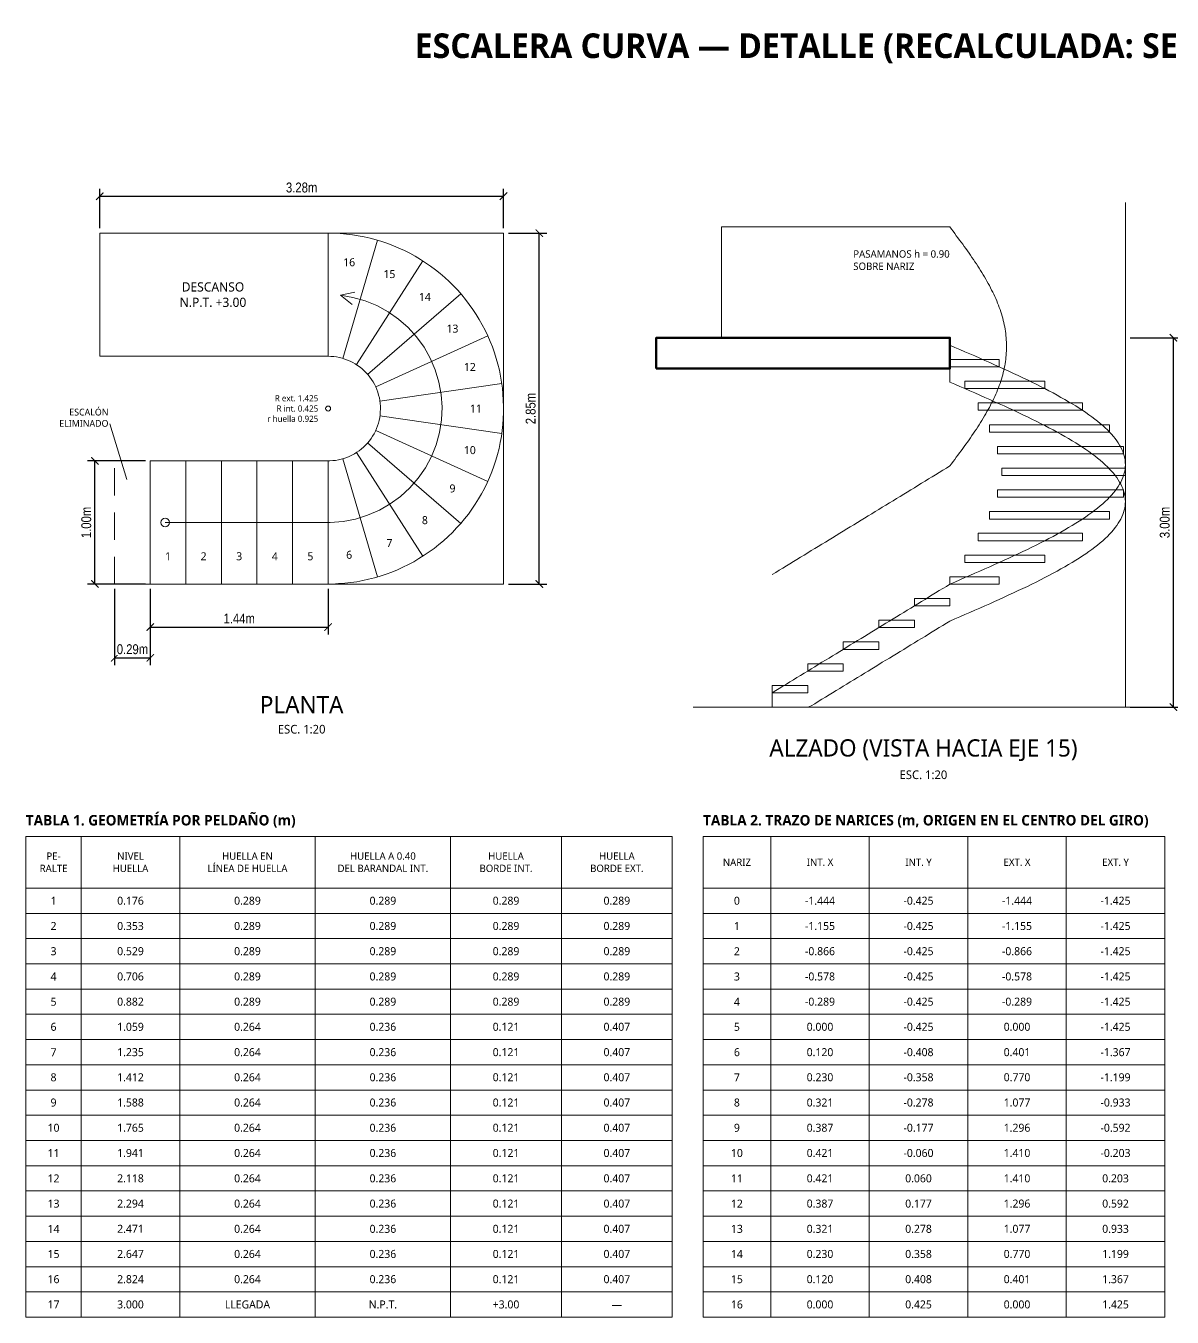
# Model space of a CAD drawing. Header units: metres. Extents: x 28.9 to 123.7, y -14.9 to 30.2.
# Drawn here: x 106.95 to 116.26, y 2.65 to 13.13 of the extents above; entities that cross this region are included whole.
import ezdxf

# ---------------------------------------------------------------- set-up
doc = ezdxf.new("R2010")
doc.units = ezdxf.units.M
doc.linetypes.add('VACIO', pattern=[0.36, 0.22, -0.14])
for name, color, linetype, lineweight in [('005_Escalera', 7, 'Continuous', 18), ('007_Textos', 7, 'Continuous', 18), ('008_Cotas', 8, 'Continuous', 13), ('010_Notas', 7, 'Continuous', 13), ('013_Cortes', 7, 'Continuous', 50), ('015_Proyeccion', 8, 'Continuous', 13), ('020_Barandales', 8, 'Continuous', 18)]:
    doc.layers.add(name, color=color, linetype=linetype, lineweight=lineweight)
doc.styles.add('OpenSans', font='OpenSans-Regular.ttf')
doc.styles.add('OpenSans-SemiBold', font='OpenSans-SemiBold.ttf')
doc.styles.add('OpenSansCondensed-Light', font='OpenSansCondensed-Light.ttf')
doc.dimstyles.new('EZDXF', dxfattribs={"dimtxt": 0.25, "dimasz": 0.175, "dimexe": 0.375, "dimexo": 0.125, "dimgap": 0.1, "dimtad": 1, "dimzin": 4, "dimtxsty": 'OpenSansCondensed-Light', "dimblk": 'ARCHTICK', "dimcen": 2.5, "dimazin": 1, "dimtfac": 0.5, "dimtmove": 2, "dimatfit": 3})

# ---------------------------------------------------------------- blocks, each defined once
blk = doc.blocks.new('_ARCHTICK')
at = {"color": 0, "linetype": 'ByBlock', "const_width": 0.15}
blk.add_lwpolyline([(-0.5, -0.5), (0.5, 0.5)], dxfattribs=at)
blk = doc.blocks.new('*D164')
at = {"layer": '008_Cotas', "color": 0, "lineweight": -2, "transparency": 16777216}
for p, q in [((107.55, 11.49), (107.55, 11.81)), ((107.55, 11.75), (110.83, 11.75)), ((110.83, 11.49), (110.83, 11.81))]:
    blk.add_line(p, q, dxfattribs=at)
at = {"layer": 'Defpoints', "transparency": 16777216}
for p in [(107.55, 11.75), (107.55, 11.45), (110.83, 11.45)]:
    blk.add_point(p, dxfattribs=at)
at = {"layer": '008_Cotas', "color": 0, "lineweight": -2, "transparency": 16777216, "xscale": 0.06, "yscale": 0.06, "rotation": 180}
blk.add_blockref('_ARCHTICK', (107.55, 11.75), dxfattribs=at)
at = {"layer": '008_Cotas', "color": 0, "lineweight": -2, "transparency": 16777216, "xscale": 0.06, "yscale": 0.06}
blk.add_blockref('_ARCHTICK', (110.83, 11.75), dxfattribs=at)
at = {"layer": '008_Cotas', "color": 0, "transparency": 16777216, "insert": (109.19, 11.82), "char_height": 0.08, "attachment_point": 5, "style": 'OpenSansCondensed-Light', "bg_fill": 3, "box_fill_scale": 1.1, "bg_fill_color": 1, "bg_fill_transparency": 0}
blk.add_mtext('3.28m', dxfattribs=at)
blk = doc.blocks.new('*D165')
at = {"layer": '008_Cotas', "color": 0, "lineweight": -2, "transparency": 16777216}
for p, q in [((107.961, 8.56), (107.961, 8.19)), ((109.405, 8.56), (109.405, 8.19)), ((107.961, 8.25), (109.405, 8.25))]:
    blk.add_line(p, q, dxfattribs=at)
at = {"layer": 'Defpoints', "transparency": 16777216}
for p in [(107.961, 8.6), (109.405, 8.6), (107.961, 8.25)]:
    blk.add_point(p, dxfattribs=at)
at = {"layer": '008_Cotas', "color": 0, "lineweight": -2, "transparency": 16777216, "xscale": 0.06, "yscale": 0.06, "rotation": 180}
blk.add_blockref('_ARCHTICK', (107.961, 8.25), dxfattribs=at)
at = {"layer": '008_Cotas', "color": 0, "lineweight": -2, "transparency": 16777216, "xscale": 0.06, "yscale": 0.06}
blk.add_blockref('_ARCHTICK', (109.405, 8.25), dxfattribs=at)
at = {"layer": '008_Cotas', "color": 0, "transparency": 16777216, "insert": (108.683, 8.32), "char_height": 0.08, "attachment_point": 5, "style": 'OpenSansCondensed-Light', "bg_fill": 3, "box_fill_scale": 1.1, "bg_fill_color": 1, "bg_fill_transparency": 0}
blk.add_mtext('1.44m', dxfattribs=at)
blk = doc.blocks.new('*D166')
at = {"layer": '008_Cotas', "color": 0, "lineweight": -2, "transparency": 16777216}
for p, q in [((107.671, 8.56), (107.671, 7.94)), ((107.961, 8.56), (107.961, 7.94)), ((107.671, 8), (107.961, 8))]:
    blk.add_line(p, q, dxfattribs=at)
at = {"layer": 'Defpoints', "transparency": 16777216}
for p in [(107.671, 8.6), (107.961, 8.6)]:
    blk.add_point(p, dxfattribs=at)
at = {"layer": '008_Cotas', "color": 0, "lineweight": -2, "transparency": 16777216, "xscale": 0.06, "yscale": 0.06, "rotation": 180}
blk.add_blockref('_ARCHTICK', (107.671, 8), dxfattribs=at)
at = {"layer": '008_Cotas', "color": 0, "lineweight": -2, "transparency": 16777216, "xscale": 0.06, "yscale": 0.06}
blk.add_blockref('_ARCHTICK', (107.961, 8), dxfattribs=at)
at = {"layer": '008_Cotas', "color": 0, "transparency": 16777216, "insert": (107.816, 8.07), "char_height": 0.08, "attachment_point": 5, "style": 'OpenSansCondensed-Light', "bg_fill": 3, "box_fill_scale": 1.1, "bg_fill_color": 1, "bg_fill_transparency": 0}
blk.add_mtext('0.29m', dxfattribs=at)
at = {"layer": 'Defpoints', "transparency": 16777216}
blk.add_point((107.671, 8), dxfattribs=at)
blk = doc.blocks.new('*D167')
at = {"layer": '008_Cotas', "color": 0, "lineweight": -2, "transparency": 16777216}
for p, q in [((107.921, 9.6), (107.451, 9.6)), ((107.511, 8.6), (107.511, 9.6)), ((107.921, 8.6), (107.451, 8.6))]:
    blk.add_line(p, q, dxfattribs=at)
at = {"layer": 'Defpoints', "transparency": 16777216}
for p in [(107.961, 9.6), (107.511, 8.6), (107.961, 8.6)]:
    blk.add_point(p, dxfattribs=at)
at = {"layer": '008_Cotas', "color": 0, "lineweight": -2, "transparency": 16777216, "xscale": 0.06, "yscale": 0.06}
for p, rotation in [((107.511, 9.6), 90), ((107.511, 8.6), 270)]:
    blk.add_blockref('_ARCHTICK', p, dxfattribs=dict(at, rotation=rotation))
at = {"layer": '008_Cotas', "color": 0, "transparency": 16777216, "insert": (107.441, 9.1), "char_height": 0.08, "attachment_point": 5, "rotation": 90, "style": 'OpenSansCondensed-Light', "bg_fill": 3, "box_fill_scale": 1.1, "bg_fill_color": 1, "bg_fill_transparency": 0}
blk.add_mtext('1.00m', dxfattribs=at)
blk = doc.blocks.new('*D168')
at = {"layer": '008_Cotas', "color": 0, "lineweight": -2, "transparency": 16777216}
for p, q in [((110.87, 11.45), (111.18, 11.45)), ((111.12, 8.6), (111.12, 11.45)), ((110.87, 8.6), (111.18, 8.6))]:
    blk.add_line(p, q, dxfattribs=at)
at = {"layer": 'Defpoints', "transparency": 16777216}
for p in [(110.83, 11.45), (110.83, 8.6), (111.12, 8.6)]:
    blk.add_point(p, dxfattribs=at)
at = {"layer": '008_Cotas', "color": 0, "lineweight": -2, "transparency": 16777216, "xscale": 0.06, "yscale": 0.06}
for p, rotation in [((111.12, 11.45), 90), ((111.12, 8.6), 270)]:
    blk.add_blockref('_ARCHTICK', p, dxfattribs=dict(at, rotation=rotation))
at = {"layer": '008_Cotas', "color": 0, "transparency": 16777216, "insert": (111.05, 10.025), "char_height": 0.08, "attachment_point": 5, "rotation": 90, "style": 'OpenSansCondensed-Light', "bg_fill": 3, "box_fill_scale": 1.1, "bg_fill_color": 1, "bg_fill_transparency": 0}
blk.add_mtext('2.85m', dxfattribs=at)
blk = doc.blocks.new('*D169')
at = {"layer": '008_Cotas', "color": 0, "lineweight": -2, "transparency": 16777216}
for p, q in [((115.92, 10.6), (116.33, 10.6)), ((116.27, 7.6), (116.27, 10.6)), ((115.92, 7.6), (116.33, 7.6))]:
    blk.add_line(p, q, dxfattribs=at)
at = {"layer": 'Defpoints', "transparency": 16777216}
for p in [(115.88, 10.6), (115.88, 7.6), (116.27, 7.6)]:
    blk.add_point(p, dxfattribs=at)
at = {"layer": '008_Cotas', "color": 0, "lineweight": -2, "transparency": 16777216, "xscale": 0.06, "yscale": 0.06}
for p, rotation in [((116.27, 10.6), 90), ((116.27, 7.6), 270)]:
    blk.add_blockref('_ARCHTICK', p, dxfattribs=dict(at, rotation=rotation))
at = {"layer": '008_Cotas', "color": 0, "transparency": 16777216, "insert": (116.2, 9.1), "char_height": 0.08, "attachment_point": 5, "rotation": 90, "style": 'OpenSansCondensed-Light', "bg_fill": 3, "box_fill_scale": 1.1, "bg_fill_color": 1, "bg_fill_transparency": 0}
blk.add_mtext('3.00m', dxfattribs=at)

msp = doc.modelspace()

# ---------------------------------------------------------------- linework, layer by layer
at = {"layer": '005_Escalera'}
for p, q in [((109.405, 10.45), (109.405, 11.45)), ((109.525, 10.433), (109.806, 11.392)), ((109.635, 10.383), (110.175, 11.224)), ((109.505, 10.945), (109.622, 10.97)), ((109.505, 10.945), (109.6, 10.871)), ((109.726, 10.303), (110.482, 10.958)), ((109.792, 10.202), (110.701, 10.617)), ((114.455, 10.54), (114.455, 10.24)), ((109.826, 10.085), (110.815, 10.228)), ((109.826, 9.965), (110.815, 9.822)), ((109.792, 9.848), (110.701, 9.433)), ((109.635, 9.667), (110.175, 8.826)), ((109.726, 9.747), (110.482, 9.092)), ((107.961, 9.6), (107.961, 8.6)), ((108.25, 9.6), (108.25, 8.6)), ((108.539, 9.6), (108.539, 8.6)), ((108.827, 9.6), (108.827, 8.6)), ((109.116, 9.6), (109.116, 8.6)), ((109.405, 9.6), (109.405, 8.6)), ((109.525, 9.617), (109.806, 8.658)), ((113.011, 7.716), (113.011, 7.6))]:
    msp.add_line(p, q, dxfattribs=at)
at = {"layer": '005_Escalera', "linetype": 'VACIO'}
msp.add_line((107.671, 8.6), (107.671, 9.6), dxfattribs=at)
at = {"layer": '005_Escalera'}
for points in [[(107.55, 10.45), (109.405, 10.45), (109.405, 11.45), (107.55, 11.45)], [(114.455, 10.364), (114.856, 10.364), (114.856, 10.424), (114.455, 10.424)], [(114.575, 10.187), (115.225, 10.187), (115.225, 10.247), (114.575, 10.247)], [(114.685, 10.011), (115.532, 10.011), (115.532, 10.071), (114.685, 10.071)], [(114.776, 9.834), (115.751, 9.834), (115.751, 9.894), (114.776, 9.894)], [(114.842, 9.658), (115.865, 9.658), (115.865, 9.718), (114.842, 9.718)], [(114.876, 9.481), (115.88, 9.481), (115.88, 9.541), (114.876, 9.541)], [(114.842, 9.305), (115.865, 9.305), (115.865, 9.365), (114.842, 9.365)], [(114.776, 9.128), (115.751, 9.128), (115.751, 9.188), (114.776, 9.188)], [(114.685, 8.952), (115.532, 8.952), (115.532, 9.012), (114.685, 9.012)], [(114.575, 8.775), (115.225, 8.775), (115.225, 8.835), (114.575, 8.835)], [(114.455, 8.599), (114.856, 8.599), (114.856, 8.659), (114.455, 8.659)], [(114.166, 8.422), (114.455, 8.422), (114.455, 8.482), (114.166, 8.482)], [(113.877, 8.246), (114.166, 8.246), (114.166, 8.306), (113.877, 8.306)], [(113.589, 8.069), (113.877, 8.069), (113.877, 8.129), (113.589, 8.129)], [(113.3, 7.893), (113.589, 7.893), (113.589, 7.953), (113.3, 7.953)], [(113.011, 7.716), (113.3, 7.716), (113.3, 7.776), (113.011, 7.776)]]:
    msp.add_lwpolyline(points, close=True, dxfattribs=at)
for points in [[(107.961, 8.6), (108.01, 8.6), (108.06, 8.6), (108.109, 8.6), (108.158, 8.6), (108.208, 8.6), (108.257, 8.6), (108.306, 8.6), (108.356, 8.6), (108.405, 8.6), (108.454, 8.6), (108.504, 8.6), (108.553, 8.6), (108.602, 8.6), (108.652, 8.6), (108.701, 8.6), (108.75, 8.6), (108.8, 8.6), (108.849, 8.6), (108.898, 8.6), (108.948, 8.6), (108.997, 8.6), (109.046, 8.6), (109.096, 8.6), (109.145, 8.6), (109.194, 8.6), (109.244, 8.6), (109.293, 8.6), (109.342, 8.6), (109.392, 8.6), (109.441, 8.6), (109.49, 8.603), (109.54, 8.606), (109.589, 8.612), (109.637, 8.619), (109.686, 8.628), (109.734, 8.639), (109.782, 8.651), (109.829, 8.665), (109.876, 8.68), (109.922, 8.697), (109.968, 8.716), (110.013, 8.736), (110.057, 8.758), (110.101, 8.781), (110.143, 8.806), (110.185, 8.833), (110.226, 8.86), (110.266, 8.889), (110.305, 8.92), (110.342, 8.952), (110.379, 8.985), (110.414, 9.019), (110.449, 9.055), (110.482, 9.091), (110.513, 9.129), (110.544, 9.168), (110.573, 9.208), (110.6, 9.249), (110.626, 9.291), (110.651, 9.333), (110.674, 9.377), (110.696, 9.421), (110.716, 9.466), (110.734, 9.512), (110.751, 9.558), (110.767, 9.605), (110.781, 9.653), (110.793, 9.701), (110.803, 9.749), (110.812, 9.797), (110.819, 9.846), (110.824, 9.895), (110.828, 9.944), (110.83, 9.994), (110.83, 10.043), (110.828, 10.092), (110.825, 10.142), (110.82, 10.191), (110.814, 10.24), (110.805, 10.288), (110.796, 10.337), (110.784, 10.385), (110.771, 10.432), (110.756, 10.479), (110.739, 10.526), (110.721, 10.571), (110.701, 10.617), (110.68, 10.661), (110.657, 10.705), (110.633, 10.748), (110.607, 10.79), (110.58, 10.831), (110.551, 10.871), (110.521, 10.911), (110.49, 10.949), (110.458, 10.986), (110.424, 11.022), (110.389, 11.056), (110.352, 11.09), (110.315, 11.122), (110.276, 11.153), (110.237, 11.182), (110.196, 11.21), (110.155, 11.237), (110.112, 11.262), (110.069, 11.286), (110.025, 11.308), (109.98, 11.329), (109.935, 11.348), (109.889, 11.365), (109.842, 11.381), (109.795, 11.396), (109.747, 11.408), (109.699, 11.419), (109.65, 11.429), (109.602, 11.436), (109.553, 11.442), (109.504, 11.447), (109.454, 11.449), (109.405, 11.45)], [(108.081, 9.1), (108.184, 9.1), (108.287, 9.1), (108.391, 9.1), (108.494, 9.1), (108.597, 9.1), (108.7, 9.1), (108.804, 9.1), (108.907, 9.1), (109.01, 9.1), (109.113, 9.1), (109.217, 9.1), (109.32, 9.1), (109.423, 9.1), (109.526, 9.108), (109.627, 9.127), (109.726, 9.158), (109.821, 9.199), (109.91, 9.25), (109.993, 9.311), (110.069, 9.381), (110.137, 9.459), (110.195, 9.544), (110.244, 9.635), (110.282, 9.731), (110.309, 9.831), (110.325, 9.933), (110.33, 10.036), (110.323, 10.139), (110.305, 10.24), (110.275, 10.339), (110.235, 10.434), (110.184, 10.524), (110.123, 10.608), (110.054, 10.684), (109.977, 10.752), (109.892, 10.811), (109.801, 10.861), (109.706, 10.9), (109.607, 10.928), (109.505, 10.945)], [(113.011, 7.716), (113.04, 7.734), (113.069, 7.752), (113.098, 7.769), (113.127, 7.787), (113.155, 7.805), (113.184, 7.822), (113.213, 7.84), (113.242, 7.858), (113.271, 7.875), (113.3, 7.893), (113.329, 7.911), (113.358, 7.928), (113.386, 7.946), (113.415, 7.964), (113.444, 7.981), (113.473, 7.999), (113.502, 8.016), (113.531, 8.034), (113.56, 8.052), (113.589, 8.069), (113.617, 8.087), (113.646, 8.105), (113.675, 8.122), (113.704, 8.14), (113.733, 8.158), (113.762, 8.175), (113.791, 8.193), (113.82, 8.211), (113.849, 8.228), (113.877, 8.246), (113.906, 8.264), (113.935, 8.281), (113.964, 8.299), (113.993, 8.316), (114.022, 8.334), (114.051, 8.352), (114.08, 8.369), (114.108, 8.387), (114.137, 8.405), (114.166, 8.422), (114.195, 8.44), (114.224, 8.458), (114.253, 8.475), (114.282, 8.493), (114.311, 8.511), (114.339, 8.528), (114.368, 8.546), (114.397, 8.564), (114.426, 8.581), (114.455, 8.599), (114.496, 8.616), (114.536, 8.634), (114.577, 8.652), (114.617, 8.669), (114.658, 8.687), (114.698, 8.705), (114.738, 8.722), (114.778, 8.74), (114.817, 8.758), (114.856, 8.775), (114.895, 8.793), (114.934, 8.811), (114.972, 8.828), (115.01, 8.846), (115.047, 8.864), (115.084, 8.881), (115.12, 8.899), (115.156, 8.916), (115.191, 8.934), (115.225, 8.952), (115.259, 8.969), (115.293, 8.987), (115.325, 9.005), (115.357, 9.022), (115.388, 9.04), (115.419, 9.058), (115.448, 9.075), (115.477, 9.093), (115.505, 9.111), (115.532, 9.128), (115.558, 9.146), (115.583, 9.164), (115.608, 9.181), (115.631, 9.199), (115.654, 9.216), (115.675, 9.234), (115.696, 9.252), (115.715, 9.269), (115.734, 9.287), (115.751, 9.305), (115.768, 9.322), (115.783, 9.34), (115.797, 9.358), (115.81, 9.375), (115.822, 9.393), (115.833, 9.411), (115.843, 9.428), (115.852, 9.446), (115.859, 9.464), (115.865, 9.481), (115.871, 9.499), (115.875, 9.516), (115.878, 9.534), (115.879, 9.552), (115.88, 9.569), (115.879, 9.587), (115.878, 9.605), (115.875, 9.622), (115.871, 9.64), (115.865, 9.658), (115.859, 9.675), (115.852, 9.693), (115.843, 9.711), (115.833, 9.728), (115.822, 9.746), (115.81, 9.764), (115.797, 9.781), (115.783, 9.799), (115.768, 9.816), (115.751, 9.834), (115.734, 9.852), (115.715, 9.869), (115.696, 9.887), (115.675, 9.905), (115.654, 9.922), (115.631, 9.94), (115.608, 9.958), (115.583, 9.975), (115.558, 9.993), (115.532, 10.011), (115.505, 10.028), (115.477, 10.046), (115.448, 10.064), (115.419, 10.081), (115.388, 10.099), (115.357, 10.116), (115.325, 10.134), (115.293, 10.152), (115.259, 10.169), (115.225, 10.187), (115.191, 10.205), (115.156, 10.222), (115.12, 10.24), (115.084, 10.258), (115.047, 10.275), (115.01, 10.293), (114.972, 10.311), (114.934, 10.328), (114.895, 10.346), (114.856, 10.364), (114.817, 10.381), (114.778, 10.399), (114.738, 10.416), (114.698, 10.434), (114.658, 10.452), (114.617, 10.469), (114.577, 10.487), (114.536, 10.505), (114.496, 10.522), (114.455, 10.54)], [(107.961, 9.6), (107.984, 9.6), (108.007, 9.6), (108.03, 9.6), (108.054, 9.6), (108.077, 9.6), (108.1, 9.6), (108.123, 9.6), (108.146, 9.6), (108.169, 9.6), (108.193, 9.6), (108.216, 9.6), (108.239, 9.6), (108.262, 9.6), (108.285, 9.6), (108.308, 9.6), (108.331, 9.6), (108.355, 9.6), (108.378, 9.6), (108.401, 9.6), (108.424, 9.6), (108.447, 9.6), (108.47, 9.6), (108.494, 9.6), (108.517, 9.6), (108.54, 9.6), (108.563, 9.6), (108.586, 9.6), (108.609, 9.6), (108.633, 9.6), (108.656, 9.6), (108.679, 9.6), (108.702, 9.6), (108.725, 9.6), (108.748, 9.6), (108.772, 9.6), (108.795, 9.6), (108.818, 9.6), (108.841, 9.6), (108.864, 9.6), (108.887, 9.6), (108.91, 9.6), (108.934, 9.6), (108.957, 9.6), (108.98, 9.6), (109.003, 9.6), (109.026, 9.6), (109.049, 9.6), (109.073, 9.6), (109.096, 9.6), (109.119, 9.6), (109.142, 9.6), (109.165, 9.6), (109.188, 9.6), (109.212, 9.6), (109.235, 9.6), (109.258, 9.6), (109.281, 9.6), (109.304, 9.6), (109.327, 9.6), (109.351, 9.6), (109.374, 9.6), (109.397, 9.6), (109.42, 9.6), (109.443, 9.602), (109.466, 9.604), (109.489, 9.608), (109.512, 9.614), (109.534, 9.62), (109.556, 9.628), (109.577, 9.636), (109.598, 9.646), (109.618, 9.657), (109.638, 9.67), (109.657, 9.683), (109.675, 9.697), (109.693, 9.712), (109.709, 9.728), (109.725, 9.745), (109.74, 9.763), (109.754, 9.782), (109.766, 9.801), (109.778, 9.821), (109.789, 9.842), (109.798, 9.863), (109.806, 9.885), (109.813, 9.907), (109.819, 9.929), (109.824, 9.952), (109.827, 9.975), (109.829, 9.998), (109.83, 10.021), (109.83, 10.044), (109.828, 10.067), (109.825, 10.09), (109.821, 10.113), (109.815, 10.135), (109.809, 10.158), (109.801, 10.179), (109.792, 10.201), (109.782, 10.222), (109.771, 10.242), (109.758, 10.261), (109.745, 10.28), (109.73, 10.298), (109.715, 10.316), (109.699, 10.332), (109.682, 10.348), (109.664, 10.362), (109.645, 10.376), (109.625, 10.388), (109.605, 10.4), (109.584, 10.41), (109.563, 10.419), (109.542, 10.427), (109.519, 10.434), (109.497, 10.44), (109.474, 10.444), (109.451, 10.447), (109.428, 10.449), (109.405, 10.45)], [(113.011, 7.6), (113.04, 7.6), (113.069, 7.6), (113.098, 7.6), (113.127, 7.6), (113.155, 7.6), (113.184, 7.6), (113.213, 7.6), (113.242, 7.6), (113.271, 7.6), (113.3, 7.6), (113.329, 7.611), (113.358, 7.628), (113.386, 7.646), (113.415, 7.664), (113.444, 7.681), (113.473, 7.699), (113.502, 7.716), (113.531, 7.734), (113.56, 7.752), (113.589, 7.769), (113.617, 7.787), (113.646, 7.805), (113.675, 7.822), (113.704, 7.84), (113.733, 7.858), (113.762, 7.875), (113.791, 7.893), (113.82, 7.911), (113.849, 7.928), (113.877, 7.946), (113.906, 7.964), (113.935, 7.981), (113.964, 7.999), (113.993, 8.016), (114.022, 8.034), (114.051, 8.052), (114.08, 8.069), (114.108, 8.087), (114.137, 8.105), (114.166, 8.122), (114.195, 8.14), (114.224, 8.158), (114.253, 8.175), (114.282, 8.193), (114.311, 8.211), (114.339, 8.228), (114.368, 8.246), (114.397, 8.264), (114.426, 8.281), (114.455, 8.299), (114.496, 8.316), (114.536, 8.334), (114.577, 8.352), (114.617, 8.369), (114.658, 8.387), (114.698, 8.405), (114.738, 8.422), (114.778, 8.44), (114.817, 8.458), (114.856, 8.475), (114.895, 8.493), (114.934, 8.511), (114.972, 8.528), (115.01, 8.546), (115.047, 8.564), (115.084, 8.581), (115.12, 8.599), (115.156, 8.616), (115.191, 8.634), (115.225, 8.652), (115.259, 8.669), (115.293, 8.687), (115.325, 8.705), (115.357, 8.722), (115.388, 8.74), (115.419, 8.758), (115.448, 8.775), (115.477, 8.793), (115.505, 8.811), (115.532, 8.828), (115.558, 8.846), (115.583, 8.864), (115.608, 8.881), (115.631, 8.899), (115.654, 8.916), (115.675, 8.934), (115.696, 8.952), (115.715, 8.969), (115.734, 8.987), (115.751, 9.005), (115.768, 9.022), (115.783, 9.04), (115.797, 9.058), (115.81, 9.075), (115.822, 9.093), (115.833, 9.111), (115.843, 9.128), (115.852, 9.146), (115.859, 9.164), (115.865, 9.181), (115.871, 9.199), (115.875, 9.216), (115.878, 9.234), (115.879, 9.252), (115.88, 9.269), (115.879, 9.287), (115.878, 9.305), (115.875, 9.322), (115.871, 9.34), (115.865, 9.358), (115.859, 9.375), (115.852, 9.393), (115.843, 9.411), (115.833, 9.428), (115.822, 9.446), (115.81, 9.464), (115.797, 9.481), (115.783, 9.499), (115.768, 9.516), (115.751, 9.534), (115.734, 9.552), (115.715, 9.569), (115.696, 9.587), (115.675, 9.605), (115.654, 9.622), (115.631, 9.64), (115.608, 9.658), (115.583, 9.675), (115.558, 9.693), (115.532, 9.711), (115.505, 9.728), (115.477, 9.746), (115.448, 9.764), (115.419, 9.781), (115.388, 9.799), (115.357, 9.816), (115.325, 9.834), (115.293, 9.852), (115.259, 9.869), (115.225, 9.887), (115.191, 9.905), (115.156, 9.922), (115.12, 9.94), (115.084, 9.958), (115.047, 9.975), (115.01, 9.993), (114.972, 10.011), (114.934, 10.028), (114.895, 10.046), (114.856, 10.064), (114.817, 10.081), (114.778, 10.099), (114.738, 10.116), (114.698, 10.134), (114.658, 10.152), (114.617, 10.169), (114.577, 10.187), (114.536, 10.205), (114.496, 10.222), (114.455, 10.24)]]:
    msp.add_lwpolyline(points, dxfattribs=at)
for centre, radius in [((109.405, 10.025), 0.02), ((108.081, 9.1), 0.035)]:
    msp.add_circle(centre, radius, dxfattribs=at)
at = {"layer": '007_Textos'}
msp.add_line((107.631, 9.9), (107.771, 9.45), dxfattribs=at)
at = {"layer": '010_Notas'}
for p, q in [((107.4, 6.55), (107.4, 2.645)), ((108.2, 6.55), (108.2, 2.645)), ((109.3, 6.55), (109.3, 2.645)), ((110.4, 6.55), (110.4, 2.645)), ((111.3, 6.55), (111.3, 2.645)), ((113, 6.55), (113, 2.645)), ((113.8, 6.55), (113.8, 2.645)), ((114.6, 6.55), (114.6, 2.645)), ((115.4, 6.55), (115.4, 2.645)), ((106.95, 6.13), (112.2, 6.13)), ((112.45, 6.13), (116.2, 6.13)), ((106.95, 5.925), (112.2, 5.925)), ((112.45, 5.925), (116.2, 5.925)), ((106.95, 5.72), (112.2, 5.72)), ((112.45, 5.72), (116.2, 5.72)), ((106.95, 5.515), (112.2, 5.515)), ((112.45, 5.515), (116.2, 5.515)), ((106.95, 5.31), (112.2, 5.31)), ((112.45, 5.31), (116.2, 5.31)), ((106.95, 5.105), (112.2, 5.105)), ((112.45, 5.105), (116.2, 5.105)), ((106.95, 4.9), (112.2, 4.9)), ((112.45, 4.9), (116.2, 4.9)), ((106.95, 4.695), (112.2, 4.695)), ((112.45, 4.695), (116.2, 4.695)), ((106.95, 4.49), (112.2, 4.49)), ((112.45, 4.49), (116.2, 4.49)), ((106.95, 4.285), (112.2, 4.285)), ((112.45, 4.285), (116.2, 4.285)), ((106.95, 4.08), (112.2, 4.08)), ((112.45, 4.08), (116.2, 4.08)), ((106.95, 3.875), (112.2, 3.875)), ((112.45, 3.875), (116.2, 3.875)), ((106.95, 3.67), (112.2, 3.67)), ((112.45, 3.67), (116.2, 3.67)), ((106.95, 3.465), (112.2, 3.465)), ((112.45, 3.465), (116.2, 3.465)), ((106.95, 3.26), (112.2, 3.26)), ((112.45, 3.26), (116.2, 3.26)), ((106.95, 3.055), (112.2, 3.055)), ((112.45, 3.055), (116.2, 3.055)), ((106.95, 2.85), (112.2, 2.85)), ((112.45, 2.85), (116.2, 2.85))]:
    msp.add_line(p, q, dxfattribs=at)
for points in [[(106.95, 2.645), (112.2, 2.645), (112.2, 6.55), (106.95, 6.55)], [(112.45, 2.645), (116.2, 2.645), (116.2, 6.55), (112.45, 6.55)]]:
    msp.add_lwpolyline(points, close=True, dxfattribs=at)
at = {"layer": '013_Cortes'}
msp.add_lwpolyline([(112.07, 10.35), (114.455, 10.35), (114.455, 10.6), (112.07, 10.6)], close=True, dxfattribs=at)
at = {"layer": '015_Proyeccion'}
for p, q in [((115.88, 7.6), (115.88, 11.7)), ((107.55, 11.45), (110.83, 11.45)), ((110.83, 8.6), (110.83, 11.45)), ((107.55, 8.6), (110.83, 8.6)), ((112.37, 7.6), (116.12, 7.6))]:
    msp.add_line(p, q, dxfattribs=at)
at = {"layer": '020_Barandales'}
for p, q in [((112.6, 10.6), (112.6, 11.5)), ((112.6, 11.5), (114.455, 11.5))]:
    msp.add_line(p, q, dxfattribs=at)
msp.add_lwpolyline([(113.011, 8.676), (113.04, 8.694), (113.069, 8.712), (113.098, 8.729), (113.127, 8.747), (113.155, 8.765), (113.184, 8.782), (113.213, 8.8), (113.242, 8.818), (113.271, 8.835), (113.3, 8.853), (113.329, 8.871), (113.358, 8.888), (113.386, 8.906), (113.415, 8.924), (113.444, 8.941), (113.473, 8.959), (113.502, 8.976), (113.531, 8.994), (113.56, 9.012), (113.589, 9.029), (113.617, 9.047), (113.646, 9.065), (113.675, 9.082), (113.704, 9.1), (113.733, 9.118), (113.762, 9.135), (113.791, 9.153), (113.82, 9.171), (113.849, 9.188), (113.877, 9.206), (113.906, 9.224), (113.935, 9.241), (113.964, 9.259), (113.993, 9.276), (114.022, 9.294), (114.051, 9.312), (114.08, 9.329), (114.108, 9.347), (114.137, 9.365), (114.166, 9.382), (114.195, 9.4), (114.224, 9.418), (114.253, 9.435), (114.282, 9.453), (114.311, 9.471), (114.339, 9.488), (114.368, 9.506), (114.397, 9.524), (114.426, 9.541), (114.455, 9.559), (114.468, 9.576), (114.481, 9.594), (114.494, 9.612), (114.507, 9.629), (114.52, 9.647), (114.533, 9.665), (114.546, 9.682), (114.559, 9.7), (114.572, 9.718), (114.585, 9.735), (114.597, 9.753), (114.61, 9.771), (114.622, 9.788), (114.634, 9.806), (114.646, 9.824), (114.658, 9.841), (114.67, 9.859), (114.681, 9.876), (114.693, 9.894), (114.704, 9.912), (114.715, 9.929), (114.725, 9.947), (114.736, 9.965), (114.746, 9.982), (114.756, 10), (114.766, 10.018), (114.776, 10.035), (114.785, 10.053), (114.794, 10.071), (114.803, 10.088), (114.811, 10.106), (114.819, 10.124), (114.827, 10.141), (114.835, 10.159), (114.842, 10.176), (114.849, 10.194), (114.856, 10.212), (114.862, 10.229), (114.868, 10.247), (114.873, 10.265), (114.879, 10.282), (114.884, 10.3), (114.888, 10.318), (114.892, 10.335), (114.896, 10.353), (114.9, 10.371), (114.903, 10.388), (114.906, 10.406), (114.908, 10.424), (114.91, 10.441), (114.912, 10.459), (114.913, 10.476), (114.914, 10.494), (114.915, 10.512), (114.915, 10.529), (114.915, 10.547), (114.914, 10.565), (114.913, 10.582), (114.912, 10.6), (114.91, 10.618), (114.908, 10.635), (114.906, 10.653), (114.903, 10.671), (114.9, 10.688), (114.896, 10.706), (114.892, 10.724), (114.888, 10.741), (114.884, 10.759), (114.879, 10.776), (114.873, 10.794), (114.868, 10.812), (114.862, 10.829), (114.856, 10.847), (114.849, 10.865), (114.842, 10.882), (114.835, 10.9), (114.827, 10.918), (114.819, 10.935), (114.811, 10.953), (114.803, 10.971), (114.794, 10.988), (114.785, 11.006), (114.776, 11.024), (114.766, 11.041), (114.756, 11.059), (114.746, 11.076), (114.736, 11.094), (114.725, 11.112), (114.715, 11.129), (114.704, 11.147), (114.693, 11.165), (114.681, 11.182), (114.67, 11.2), (114.658, 11.218), (114.646, 11.235), (114.634, 11.253), (114.622, 11.271), (114.61, 11.288), (114.597, 11.306), (114.585, 11.324), (114.572, 11.341), (114.559, 11.359), (114.546, 11.376), (114.533, 11.394), (114.52, 11.412), (114.507, 11.429), (114.494, 11.447), (114.481, 11.465), (114.468, 11.482), (114.455, 11.5)], dxfattribs=at)

# ---------------------------------------------------------------- texts
at = {"layer": '007_Textos'}
for s, insert, char_height, attachment_point, style in [('ESCALERA CURVA — DETALLE (RECALCULADA: SE ELIMINA EL PRIMER ESCALÓN)', (115.2, 12.95), 0.2, 5, 'OpenSans-SemiBold'), ('16', (109.576, 11.213), 0.065, 5, 'OpenSans'), ('PASAMANOS h = 0.90\\PSOBRE NARIZ', (113.67, 11.15), 0.06, 7, 'OpenSans'), ('15', (109.903, 11.117), 0.065, 5, 'OpenSans'), ('DESCANSO\\PN.P.T. +3.00', (108.47, 10.95), 0.075, 5, 'OpenSans'), ('14', (110.191, 10.932), 0.065, 5, 'OpenSans'), ('13', (110.415, 10.674), 0.065, 5, 'OpenSans'), ('12', (110.556, 10.363), 0.065, 5, 'OpenSans'), ('R ext. 1.425\\PR int. 0.425\\Pr huella 0.925', (109.325, 10.025), 0.05, 6, 'OpenSans'), ('ESCALÓN\\PELIMINADO', (107.621, 9.95), 0.055, 6, 'OpenSans'), ('11', (110.605, 10.025), 0.065, 5, 'OpenSans'), ('10', (110.556, 9.687), 0.065, 5, 'OpenSans'), ('9', (110.415, 9.376), 0.065, 5, 'OpenSans'), ('8', (110.191, 9.118), 0.065, 5, 'OpenSans'), ('7', (109.903, 8.933), 0.065, 5, 'OpenSans'), ('1', (108.105, 8.825), 0.065, 5, 'OpenSans'), ('2', (108.394, 8.825), 0.065, 5, 'OpenSans'), ('3', (108.683, 8.825), 0.065, 5, 'OpenSans'), ('4', (108.972, 8.825), 0.065, 5, 'OpenSans'), ('5', (109.261, 8.825), 0.065, 5, 'OpenSans'), ('6', (109.576, 8.837), 0.065, 5, 'OpenSans'), ('PLANTA', (109.19, 7.62), 0.14, 5, 'OpenSans'), ('ESC. 1:20', (109.19, 7.42), 0.07, 5, 'OpenSans'), ('ALZADO (VISTA HACIA EJE 15)', (114.24, 7.25), 0.14, 5, 'OpenSans'), ('ESC. 1:20', (114.24, 7.05), 0.07, 5, 'OpenSans'), ('TABLA 1. GEOMETRÍA POR PELDAÑO (m)', (106.95, 6.62), 0.085, 7, 'OpenSans-SemiBold'), ('TABLA 2. TRAZO DE NARICES (m, ORIGEN EN EL CENTRO DEL GIRO)', (112.45, 6.62), 0.085, 7, 'OpenSans-SemiBold')]:
    msp.add_mtext(s, dxfattribs=dict(at, insert=insert, char_height=char_height, attachment_point=attachment_point, style=style))
at = {"layer": '010_Notas', "char_height": 0.0598, "attachment_point": 5, "style": 'OpenSans'}
for s, insert, width in [('PE-\\PRALTE', (107.175, 6.34), 0.41), ('NIVEL\\PHUELLA', (107.8, 6.34), 0.76), ('HUELLA EN\\PLÍNEA DE HUELLA', (108.75, 6.34), 1.06), ('HUELLA A 0.40\\PDEL BARANDAL INT.', (109.85, 6.34), 1.06), ('HUELLA\\PBORDE INT.', (110.85, 6.34), 0.86), ('HUELLA\\PBORDE EXT.', (111.75, 6.34), 0.86), ('NARIZ', (112.725, 6.34), 0.51), ('INT. X', (113.4, 6.34), 0.76), ('INT. Y', (114.2, 6.34), 0.76), ('EXT. X', (115, 6.34), 0.76), ('EXT. Y', (115.8, 6.34), 0.76)]:
    msp.add_mtext(s, dxfattribs=dict(at, insert=insert, width=width))
at = {"layer": '010_Notas', "char_height": 0.065, "attachment_point": 5, "style": 'OpenSans'}
for s, insert in [('1', (107.175, 6.027)), ('0.176', (107.8, 6.027)), ('0.289', (108.75, 6.027)), ('0.289', (109.85, 6.027)), ('0.289', (110.85, 6.027)), ('0.289', (111.75, 6.027)), ('0', (112.725, 6.027)), ('-1.444', (113.4, 6.027)), ('-0.425', (114.2, 6.027)), ('-1.444', (115, 6.027)), ('-1.425', (115.8, 6.027)), ('2', (107.175, 5.822)), ('0.353', (107.8, 5.822)), ('0.289', (108.75, 5.822)), ('0.289', (109.85, 5.822)), ('0.289', (110.85, 5.822)), ('0.289', (111.75, 5.822)), ('1', (112.725, 5.822)), ('-1.155', (113.4, 5.822)), ('-0.425', (114.2, 5.822)), ('-1.155', (115, 5.822)), ('-1.425', (115.8, 5.822)), ('3', (107.175, 5.617)), ('0.529', (107.8, 5.617)), ('0.289', (108.75, 5.617)), ('0.289', (109.85, 5.617)), ('0.289', (110.85, 5.617)), ('0.289', (111.75, 5.617)), ('2', (112.725, 5.617)), ('-0.866', (113.4, 5.617)), ('-0.425', (114.2, 5.617)), ('-0.866', (115, 5.617)), ('-1.425', (115.8, 5.617)), ('4', (107.175, 5.412)), ('0.706', (107.8, 5.412)), ('0.289', (108.75, 5.412)), ('0.289', (109.85, 5.412)), ('0.289', (110.85, 5.412)), ('0.289', (111.75, 5.412)), ('3', (112.725, 5.412)), ('-0.578', (113.4, 5.412)), ('-0.425', (114.2, 5.412)), ('-0.578', (115, 5.412)), ('-1.425', (115.8, 5.412)), ('5', (107.175, 5.207)), ('0.882', (107.8, 5.207)), ('0.289', (108.75, 5.207)), ('0.289', (109.85, 5.207)), ('0.289', (110.85, 5.207)), ('0.289', (111.75, 5.207)), ('4', (112.725, 5.207)), ('-0.289', (113.4, 5.207)), ('-0.425', (114.2, 5.207)), ('-0.289', (115, 5.207)), ('-1.425', (115.8, 5.207)), ('6', (107.175, 5.003)), ('1.059', (107.8, 5.003)), ('0.264', (108.75, 5.003)), ('0.236', (109.85, 5.003)), ('0.121', (110.85, 5.003)), ('0.407', (111.75, 5.003)), ('5', (112.725, 5.003)), ('0.000', (113.4, 5.003)), ('-0.425', (114.2, 5.003)), ('0.000', (115, 5.003)), ('-1.425', (115.8, 5.003)), ('7', (107.175, 4.797)), ('1.235', (107.8, 4.797)), ('0.264', (108.75, 4.797)), ('0.236', (109.85, 4.797)), ('0.121', (110.85, 4.797)), ('0.407', (111.75, 4.797)), ('6', (112.725, 4.797)), ('0.120', (113.4, 4.797)), ('-0.408', (114.2, 4.797)), ('0.401', (115, 4.797)), ('-1.367', (115.8, 4.797)), ('8', (107.175, 4.593)), ('1.412', (107.8, 4.593)), ('0.264', (108.75, 4.593)), ('0.236', (109.85, 4.593)), ('0.121', (110.85, 4.593)), ('0.407', (111.75, 4.593)), ('7', (112.725, 4.593)), ('0.230', (113.4, 4.593)), ('-0.358', (114.2, 4.593)), ('0.770', (115, 4.593)), ('-1.199', (115.8, 4.593)), ('9', (107.175, 4.388)), ('1.588', (107.8, 4.388)), ('0.264', (108.75, 4.388)), ('0.236', (109.85, 4.388)), ('0.121', (110.85, 4.388)), ('0.407', (111.75, 4.388)), ('8', (112.725, 4.388)), ('0.321', (113.4, 4.388)), ('-0.278', (114.2, 4.388)), ('1.077', (115, 4.388)), ('-0.933', (115.8, 4.388)), ('10', (107.175, 4.183)), ('1.765', (107.8, 4.183)), ('0.264', (108.75, 4.183)), ('0.236', (109.85, 4.183)), ('0.121', (110.85, 4.183)), ('0.407', (111.75, 4.183)), ('9', (112.725, 4.183)), ('0.387', (113.4, 4.183)), ('-0.177', (114.2, 4.183)), ('1.296', (115, 4.183)), ('-0.592', (115.8, 4.183)), ('11', (107.175, 3.978)), ('1.941', (107.8, 3.978)), ('0.264', (108.75, 3.978)), ('0.236', (109.85, 3.978)), ('0.121', (110.85, 3.978)), ('0.407', (111.75, 3.978)), ('10', (112.725, 3.978)), ('0.421', (113.4, 3.978)), ('-0.060', (114.2, 3.978)), ('1.410', (115, 3.978)), ('-0.203', (115.8, 3.978)), ('12', (107.175, 3.772)), ('2.118', (107.8, 3.772)), ('0.264', (108.75, 3.772)), ('0.236', (109.85, 3.772)), ('0.121', (110.85, 3.772)), ('0.407', (111.75, 3.772)), ('11', (112.725, 3.772)), ('0.421', (113.4, 3.772)), ('0.060', (114.2, 3.772)), ('1.410', (115, 3.772)), ('0.203', (115.8, 3.772)), ('13', (107.175, 3.567)), ('2.294', (107.8, 3.567)), ('0.264', (108.75, 3.567)), ('0.236', (109.85, 3.567)), ('0.121', (110.85, 3.567)), ('0.407', (111.75, 3.567)), ('12', (112.725, 3.567)), ('0.387', (113.4, 3.567)), ('0.177', (114.2, 3.567)), ('1.296', (115, 3.567)), ('0.592', (115.8, 3.567)), ('14', (107.175, 3.362)), ('2.471', (107.8, 3.362)), ('0.264', (108.75, 3.362)), ('0.236', (109.85, 3.362)), ('0.121', (110.85, 3.362)), ('0.407', (111.75, 3.362)), ('13', (112.725, 3.362)), ('0.321', (113.4, 3.362)), ('0.278', (114.2, 3.362)), ('1.077', (115, 3.362)), ('0.933', (115.8, 3.362)), ('15', (107.175, 3.158)), ('2.647', (107.8, 3.158)), ('0.264', (108.75, 3.158)), ('0.236', (109.85, 3.158)), ('0.121', (110.85, 3.158)), ('0.407', (111.75, 3.158)), ('14', (112.725, 3.158)), ('0.230', (113.4, 3.158)), ('0.358', (114.2, 3.158)), ('0.770', (115, 3.158)), ('1.199', (115.8, 3.158)), ('16', (107.175, 2.953)), ('2.824', (107.8, 2.953)), ('0.264', (108.75, 2.953)), ('0.236', (109.85, 2.953)), ('0.121', (110.85, 2.953)), ('0.407', (111.75, 2.953)), ('15', (112.725, 2.953)), ('0.120', (113.4, 2.953)), ('0.408', (114.2, 2.953)), ('0.401', (115, 2.953)), ('1.367', (115.8, 2.953)), ('17', (107.175, 2.748)), ('3.000', (107.8, 2.748)), ('LLEGADA', (108.75, 2.748)), ('N.P.T.', (109.85, 2.748)), ('+3.00', (110.85, 2.748)), ('—', (111.75, 2.748)), ('16', (112.725, 2.748)), ('0.000', (113.4, 2.748)), ('0.425', (114.2, 2.748)), ('0.000', (115, 2.748)), ('1.425', (115.8, 2.748))]:
    msp.add_mtext(s, dxfattribs=dict(at, insert=insert))

# ---------------------------------------------------------------- next in the draw order: dimensions: what is measured, and where the dimension line sits
at = {"layer": '008_Cotas'}
for base, p1, p2, picture, middle in [((107.55, 11.75), (107.55, 11.45), (110.83, 11.45), '*D164', (109.19, 11.82)), ((107.961, 8.25), (107.961, 8.6), (109.405, 8.6), '*D165', (108.683, 8.32))]:
    dim = msp.add_linear_dim(base=base, p1=p1, p2=p2, dimstyle='EZDXF', override={"dimtxt": 0.08, "dimasz": 0.06, "dimexe": 0.06, "dimexo": 0.04, "dimgap": 0.03, "dimrnd": 0.001, "dimzin": 0, "dimdsep": 46, "dimpost": '<>m', "dimtix": 1, "dimfxl": 1, "dimtfill": 1}, dxfattribs=at)
    dim.commit()
    dim.dimension.update_dxf_attribs({"geometry": picture, "text_midpoint": middle})
dim = msp.add_linear_dim(base=(116.27, 7.6), p1=(115.88, 7.6), p2=(115.88, 10.6), angle=90, dimstyle='EZDXF', override={"dimtxt": 0.08, "dimasz": 0.06, "dimexe": 0.06, "dimexo": 0.04, "dimgap": 0.03, "dimrnd": 0.001, "dimzin": 0, "dimdsep": 46, "dimpost": '<>m', "dimtix": 1, "dimfxl": 1, "dimtfill": 1}, dxfattribs=at)
dim.commit()
dim.dimension.update_dxf_attribs({"geometry": '*D169', "text_midpoint": (116.2, 9.1)})

# ---------------------------------------------------------------- next in the draw order: dimensions: what is measured, and where the dimension line sits
dim = msp.add_linear_dim(base=(111.12, 8.6), p1=(110.83, 8.6), p2=(110.83, 11.45), angle=90, dimstyle='EZDXF', override={"dimtxt": 0.08, "dimasz": 0.06, "dimexe": 0.06, "dimexo": 0.04, "dimgap": 0.03, "dimrnd": 0.001, "dimzin": 0, "dimdsep": 46, "dimpost": '<>m', "dimtix": 1, "dimfxl": 1, "dimtfill": 1}, dxfattribs=at)
dim.commit()
dim.dimension.update_dxf_attribs({"geometry": '*D168', "text_midpoint": (111.05, 10.025)})
dim = msp.add_linear_dim(base=(107.671, 8), p1=(107.671, 8.6), p2=(107.961, 8.6), dimstyle='EZDXF', override={"dimtxt": 0.08, "dimasz": 0.06, "dimexe": 0.06, "dimexo": 0.04, "dimgap": 0.03, "dimrnd": 0.001, "dimzin": 0, "dimdsep": 46, "dimpost": '<>m', "dimtix": 1, "dimfxl": 1, "dimtfill": 1}, dxfattribs=at)
dim.commit()
dim.dimension.update_dxf_attribs({"geometry": '*D166', "text_midpoint": (107.816, 8.07)})

# ---------------------------------------------------------------- next in the draw order: dimensions: what is measured, and where the dimension line sits
dim = msp.add_linear_dim(base=(107.511, 8.6), p1=(107.961, 8.6), p2=(107.961, 9.6), angle=90, dimstyle='EZDXF', override={"dimtxt": 0.08, "dimasz": 0.06, "dimexe": 0.06, "dimexo": 0.04, "dimgap": 0.03, "dimrnd": 0.001, "dimzin": 0, "dimdsep": 46, "dimpost": '<>m', "dimtix": 1, "dimfxl": 1, "dimtfill": 1}, dxfattribs=at)
dim.commit()
dim.dimension.update_dxf_attribs({"geometry": '*D167', "text_midpoint": (107.441, 9.1)})

doc.saveas('drawing.dxf')
